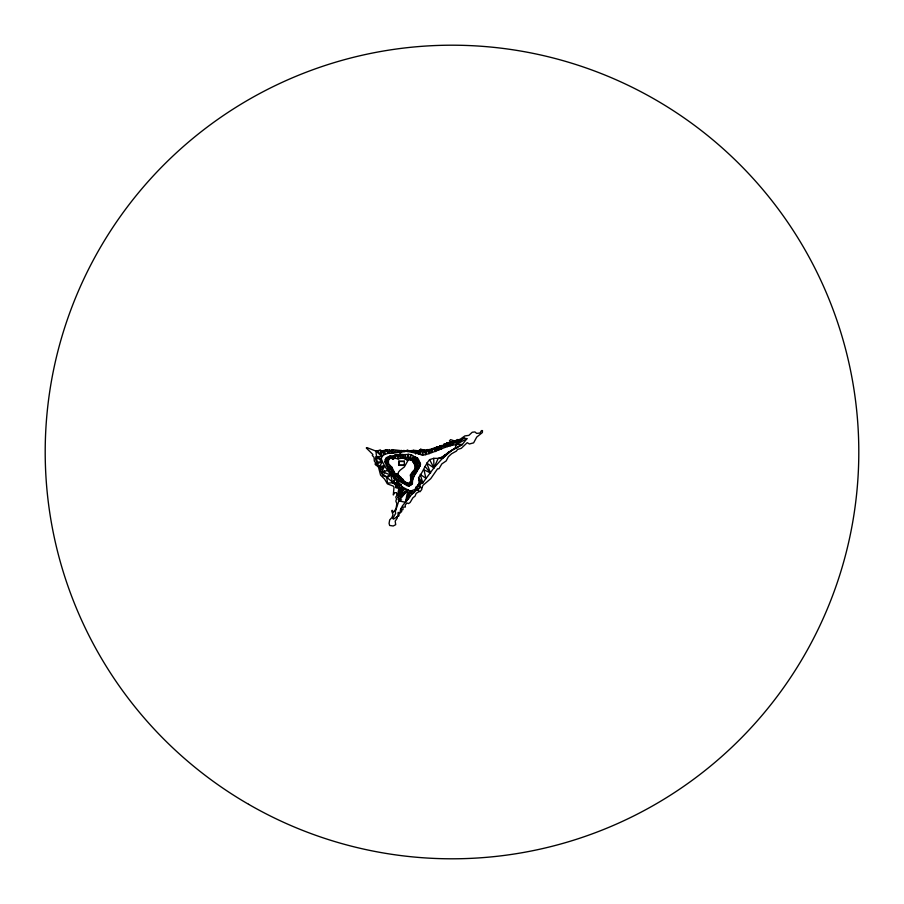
<?xml version="1.0" encoding="UTF-8"?>
<svg xmlns="http://www.w3.org/2000/svg" width="904" height="904" viewBox="0 0 904 904"><rect width="100%" height="100%" fill="white"/><g stroke="black" fill="none" stroke-linecap="round" stroke-linejoin="round"><path stroke-width="1.36" d="M381.251 458.825L376.29 456.61L382.302 461.865L375.465 464.057L376.154 464.95L379.465 466.532L382.302 461.865L377.307 462.057L375.996 460.577L375.488 458.531L376.29 456.61L381.985 456.486L375.906 451.085L380.121 450.169L382.528 451.107L385.669 449.876L389.748 449.932L392.144 453.322L413.614 450.305L417.252 450.644L417.671 451.39L415.648 453.65L420.688 449.231L425.049 450.305L429.671 449.525L443.333 445.333L444.056 444.18L447.525 446.565L446.361 444.067L446.847 442.757C452.791 443.785 459.017 441.208 463.933 437.999L466.916 438.711L462.373 444.474C447.955 443.378 436.203 452.757 422.53 455.266C412.552 451.559 402.314 450.825 392.246 449.627L392.144 453.322L388.212 453.322L384.494 454.441L381.985 456.486L381.251 458.825C385.579 470.295 394.596 478.77 402.709 487.222L409.715 490.782L411.682 494.443L402.449 505.844L400.416 509.811L400.189 512.794L398.11 512.421L397.907 516.342L393.421 519.133L392.754 518.433L395.624 513.483L395.342 511.607L398.8 500.906L407.998 489.697L405.455 502.296L398.8 500.906L398.009 497.471L398.698 489.335C394.472 481.764 385.511 477.854 380.29 470.95L380.29 468.249L377.307 463.526L375.906 451.085L366.866 447.593L366.289 447.988L372.877 454.486L372.335 455.458L374.041 457.345L374.324 461.017L375.827 463.164L375.058 464.057L378.493 467.176L380.573 475.131L384.584 479.12L387.421 483.889L393.172 486.081L394.008 487.188L393.296 494.974L394.777 492.691L396.754 492.691L396.754 495.629L395.782 497.087L396.528 498.974L395.85 501.053L396.856 503.664L395.986 508.873L393.172 512.421L392.155 510.297L391.794 511.076L392.98 514.591L391.986 517.483L389.692 519.913L389.082 523.371L389.669 525.473L393.229 525.992L395.703 524.682L395.184 521.145L397.218 518.184L397.059 516.591M392.585 482.781L390.765 474.962L386.833 477.99L387.522 483.098L392.585 482.781L394.494 479.617L393.974 483.606L397.975 481.775L397.794 485.471L396.325 488.058L395.602 487.279L395.862 484.759L397.975 481.775L399.218 484.16L401.173 484.668L398.314 488.013L402.709 487.222L398.698 489.335L405.128 488.589L398.37 495.787L407.998 489.697L398.359 499.528M426.225 449.955L425.807 454.61L423.908 449.909L422.53 455.266L421.908 449.909L419.309 454.35L418.541 451.774L417.671 451.39L415.535 453.627L415.896 450.644L412.337 452.373L410.687 450.972L407.297 450.26L404.111 451.582L403.964 450.361L400.698 452.226L398.766 451.107L396.291 452.226L395.647 450.712L392.144 453.322L393.251 450.124M420.507 464.136L414.348 463.775L415.23 467.628L414.699 469.232L410.382 475.075L410.947 480.804L408.857 483.335L406.936 482.872L404.551 481.47L397.274 473.741L395.15 473.741L393.183 475.515L394.37 472.137L391.794 473.402L393.24 470.984L389.85 472.001L392.438 469.312L388.686 469.662L391.918 467.379L387.409 467.176L390.11 466.046L386.912 465.797L388.494 463.65L385.522 463.492L387.997 461.91L384.788 461.718L388.55 459.944L392.234 456.396L393.048 459.142L393.85 455.978L394.856 458.249L398.155 458.904L402.845 457.921L406.608 459.774L410.111 459.797L413.806 456.43L411.162 460.272L415.863 457.232L412.213 460.543L414.348 463.775L419.919 462.249L413.309 462.204L417.58 458.147L412.213 460.543L410.111 459.797L411.23 454.768L404.348 466.95L400.167 470.17L398.506 472.069L397.794 474.905L394.257 477.911L395.15 473.741L391.918 467.379L388.494 463.65L388.437 456.949L393.048 459.142L394.856 458.249L395.206 454.825L398.506 454.825L400.099 453.921C404.642 456.057 409.919 452.395 413.806 456.43L417.58 458.147L420.507 464.136C418.631 470.95 411.772 476.069 412.416 483.809L409.026 486.126L407.105 485.606L394.257 477.911L391.794 473.402L389.85 472.001L384.788 461.718L385.33 459.503L386.415 457.65L390.132 455.91L393.85 455.978L395.206 454.825M421.806 487.787L421.806 489.437L420.032 491.742L417.614 489.878L418.1 485.03L419.343 482.566L418.541 477.707C422.993 472.024 424.925 465.164 429.581 459.661L433.739 458.328L442.384 458.452L449.514 451.616L462.373 444.474L451.921 450.248L442.384 458.452L433.943 467.888L422.812 482.826L418.1 485.03L416.043 487.222L413.795 492.703L411.682 494.443L411.433 490.782L415.162 489.38L417.614 489.878L420.439 487.38L421.806 487.787L423.095 485.211L430.722 478.679L437.592 468.758L438.948 468.803L441.819 463.921L446.18 460.938L448.35 456.746L451.638 453.718L456.43 451.062L457.56 449.435L461.232 448.361L467.221 442.689L469.425 443.988L473.628 442.847L476.724 437.084L482.374 432.553L482.487 430.609L481.504 430.575L479.967 433.027L476.657 433.4L474.916 431.931L472.261 432.236L468.871 435.378L464.848 435.92L460.204 439.231L450.915 441.943L449.83 443.152L450.181 445.627L456.622 441.627L457.277 439.525L460.283 440.271L455.978 444.61L455.413 447.875L451.921 450.248M425.049 450.305L425.807 454.61L427.716 449.525L429.072 453.582L429.671 449.525L431.457 452.395L431.829 448.994M431.457 452.395L433.072 448.395L435.332 451.458L438.53 446.745L438.926 449.83L439.965 445.728L442.248 445.559L444.904 447.254L445.288 444.418L449.265 442.564L449.83 443.152M466.916 438.711L455.978 444.61L456.622 441.627L455.593 440.756M395.602 486.431L396.935 486.431L397.975 481.775L395.014 484.035M407.76 499.302L409.659 496.917L409.715 490.782L405.455 502.296L407.76 499.302L409.715 490.782L411.433 490.782L413.795 492.703L416.597 489.878L416.043 487.222L417.614 489.878M420.688 449.231L419.309 454.35L419.298 450.068M393.421 483.199L394.494 479.617M397.794 474.905L396.506 478.758L398.924 476.08L398.336 479.956L400.585 476.894L399.975 481.662L403.308 480.08L401.918 482.86L404.551 481.47L404.981 484.273L406.936 482.872L407.105 485.606L408.857 483.335L409.026 486.126L410.292 482.386L412.416 483.809L410.947 480.804L412.416 481.21L410.439 478.996L413.354 478.691L410.744 477.154L413.829 476.566L410.382 475.075L414.778 474.34L411.388 473.425L415.851 473.165L412.416 471.73L416.789 471.651L414.699 469.232L417.784 469.526L415.23 467.628L419.072 468.023L414.879 465.616L420.134 466.238L414.348 463.775M399.139 512.794L398.992 515.8L397.907 516.342M401.421 478.159L399.975 481.662L402.743 478.996M400.698 452.226L401.512 450.361M389.748 449.932L388.212 453.322L385.669 449.876L384.494 454.441L381.002 450.723L381.985 456.486L377.409 450.644M415.535 453.627L417.252 450.644M434.202 448.395L435.332 451.458L438.112 446.655L436.18 447.13L437.898 446.655M394.856 458.249L396.958 454.825L398.155 458.904L398.506 454.825L400.585 458.238L400.099 453.921L402.845 457.921L402.303 454.475L404.789 458.588L405.15 454.859L406.608 459.774L408.224 454.158L408.529 459.39M412.337 452.373L413.614 450.305M444.96 454.78L442.384 458.452L441.875 457.198L449.514 451.616M394.257 477.911L397.274 473.741M380.29 470.95L384.596 465.662L379.465 466.532M411.162 460.272L414.902 456.475M399.161 499.709L400.133 498.737M418.541 480.374L422.812 482.826L420.236 474.363L425.874 478.318L424.01 469.877L430.53 472.95L426.688 463.074L433.943 467.888L438.225 458.328L441.875 457.198M399.206 484.216L397.85 485.471L401.173 484.668L399.218 484.16L397.975 481.775M455.978 444.61L463.933 437.999M398.065 494.126L405.128 488.589L398.178 491.166M398.009 497.471L407.998 489.697M447.853 453.288L450.904 451.006M419.207 491.482L416.156 493.381L415.094 496.081L412.868 497.833L410.145 502.443L408.518 503.596L407.376 503.053L406.303 503.652L405.173 505.291L405.342 507.054L402.992 507.076L402.981 509.596L401.67 510.082L401.67 511.619L400.189 512.794M398.517 492.623L405.128 488.589M380.29 468.249L384.596 465.662L382.019 471.786L381.838 473.685L383.059 475.877L386.211 476.679L390.765 474.962L382.019 471.786L388.2 470.419M392.246 449.627L388.212 453.322L387.251 450.305M418.642 459.492L413.309 462.204L419.207 461.187M444.056 444.18L445.288 444.418L443.333 445.333L444.904 447.254M438.112 446.655L435.084 448.056L435.332 451.458M396.935 486.431L401.173 484.668M387.906 468.543L391.918 467.379M450.441 442.836L456.622 441.627L450.576 439.638L449.378 440.982L450.915 441.943L456.622 441.627M446.361 443.265L448.339 442.994L450.181 445.627L446.361 444.067M443.593 444.632L445.288 444.418M455.413 447.875L456.995 447.751M439.965 445.728L442.248 445.559L441.468 449.186L439.965 446.305M446.847 442.757L448.339 442.994M448.486 451.955L449.175 451.955M398.664 461.481L404.348 461.481M404.348 464.249L404.111 465.131M398.664 465.131L404.348 465.131M398.754 499.426L399.444 499.426M398.381 499.878L401.613 499.878M400.947 508.918L401.421 508.116M385.33 459.503L388.55 459.944L386.415 457.65M413.399 470.848L416.789 471.651M398.958 498.94L399.93 499.912M418.1 485.03L420.439 487.38L419.343 482.566L422.812 482.826L418.541 477.707M425.049 466.453L430.53 472.95M382.528 451.107L384.494 454.441L383.793 450.452M429.581 459.661L433.943 467.888L433.739 458.328M407.297 450.26L407.806 451.582M380.121 450.169L381.985 456.486M390.132 455.91L390.664 458.339M410.292 482.386L410.845 485.301M428.349 449.525L429.072 453.582M399.986 493.482L399.986 495.787M398.901 461.243L398.901 465.368M384.494 470.769L384.494 472.928M404.348 461.243L398.664 461.243L398.664 465.368L404.348 465.368L404.348 461.243M398.189 480.939L398.506 481.572L398.189 480.951M248.6 804.3A406.8 406.8 0 0 0 858.8 452A406.8 406.8 0 0 0 248.6 99.7A406.8 406.8 0 0 0 248.6 804.3"/></g></svg>
